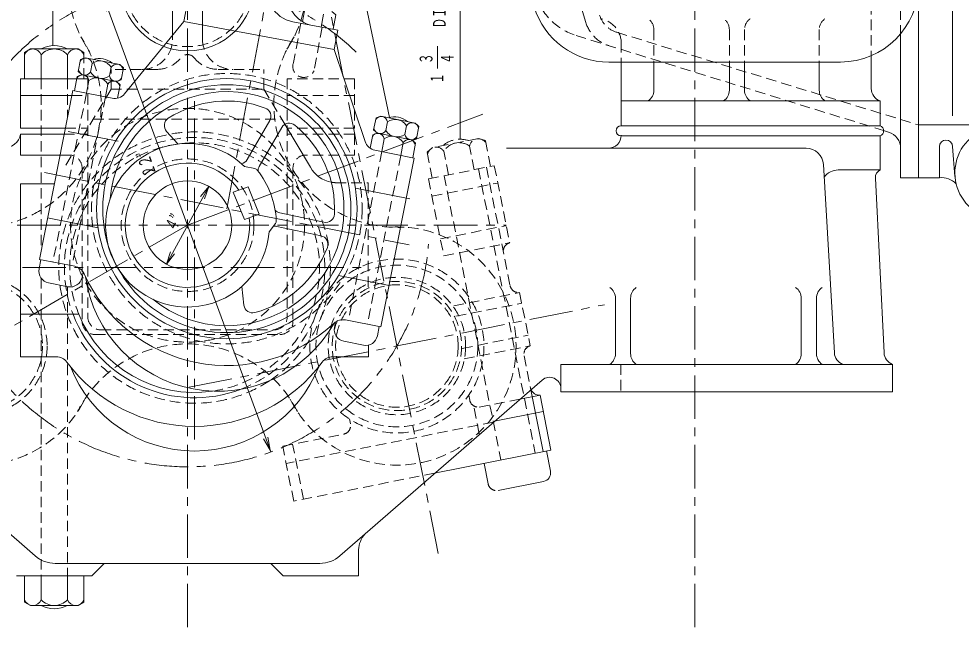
# Model space of a CAD drawing. Units: millimetres, scale not verified. Extents: x -5945 to 5945, y -4205 to 4205.
# Drawn here: x 1744 to 2829, y -507 to 194 of the extents above; entities that cross this region are included whole.
import ezdxf
from ezdxf.enums import TextEntityAlignment as Align

# ---------------------------------------------------------------- set-up
doc = ezdxf.new("R2010")
doc.units = ezdxf.units.MM
doc.header["$LTSCALE"] = 10
doc.linetypes.add('CHAIN1', pattern=[8, 5, -1, 1, -1])
doc.linetypes.add('DASHED1', pattern=[1.8, 1.2, -0.6])
for name, color, linetype, lineweight in [('0-0_0', 3, 'Continuous', 18), ('0-1_芯', 4, 'CHAIN1', 18), ('0-2_寸法', 2, 'Continuous', 18)]:
    doc.layers.add(name, color=color, linetype=linetype, lineweight=lineweight)
doc.styles.add('ＭＳ ゴシック', font='')
doc.styles.get('ＭＳ ゴシック').set_extended_font_data('MS Gothic')

msp = doc.modelspace()

# ---------------------------------------------------------------- linework, layer by layer
at = {"layer": '0-0_0'}
for p, q in [((1920.75, 1068.84), (1920.75, 170.5)), ((1955.21, 1068.84), (1955.21, 170.5)), ((2779.79, 902.92), (2779.79, 10.79)), ((2029.37, 754.43), (2170.69, 80.23)), ((2818.86, 477.74), (2818.86, 82.14)), ((1933.9, 190.83), (1938.1, 213.23)), ((2396.71, 189.53), (2388.86, 215.13)), ((2070.21, 190.73), (2072.56, 203.27)), ((2091.75, 184.43), (2094.51, 199.16)), ((1865.55, 107.47), (1933.9, 190.83)), ((1933.9, 190.83), (2106.9, 158.4)), ((2059.14, 190.54), (2111.1, 180.8)), ((2106.9, 158.4), (2111.1, 180.8)), ((2759.14, 176.76), (2759.14, 10.79)), ((1811.92, 159.2), (1757.11, 159.2)), ((1769.34, 124.92), (1769.34, 152.61)), ((1799.69, 124.92), (1799.69, 152.61)), ((1818.72, 155.28), (1811.92, 159.2)), ((1818.72, 148.39), (1818.72, 155.28)), ((2142.48, 52.61), (2106.9, 158.4)), ((1859.95, 141.13), (1820.39, 148.96)), ((1826.31, 132.51), (1828.28, 142.46)), ((1864.29, 137.33), (1859.95, 141.13)), ((2423.11, 144.13), (2689.79, 144.13)), ((2437.38, 144.13), (2437.38, 99.27)), ((2474.98, 144.13), (2474.98, 111.67)), ((2561.87, 144.13), (2561.87, 111.67)), ((2579.32, 144.13), (2579.32, 111.67)), ((2665.39, 144.13), (2665.39, 111.67)), ((2725.33, 151.44), (2725.33, 113.49)), ((1812.2, 133.31), (1816.54, 129.51)), ((1848.21, 128.17), (1850.18, 138.12)), ((1861.56, 123.53), (1864.29, 137.33)), ((1745.83, 124.92), (1745.83, 68)), ((1745.83, 124.92), (1810.54, 124.92)), ((1856.1, 121.67), (1816.54, 129.51)), ((1856.1, 121.67), (1816.54, 129.51)), ((1821.51, 108.31), (1824.43, 123.01)), ((1861.56, 123.53), (1856.1, 121.67)), ((1860.44, 117.87), (1856.1, 121.67)), ((1805.91, 111.4), (1851.17, 102.43)), ((1843.42, 103.97), (1846.33, 118.67)), ((1857.4, 102.52), (1860.44, 117.87)), ((1745.83, 105.74), (1804.79, 105.74)), ((2735.55, 99.27), (2437.38, 99.27)), ((2437.38, 70.73), (2437.38, 99.27)), ((2735.55, 99.27), (2735.55, 70.73)), ((2006.67, 31.73), (2032.63, 76.68)), ((2152.29, 65.94), (2155.02, 79.74)), ((2155.02, 79.74), (2160.49, 81.6)), ((2160.49, 81.6), (2200.04, 73.76)), ((1745.83, 68), (1797.32, 68)), ((2020.53, 23.73), (2046.48, 68.68)), ((2050.14, 72.35), (2079.53, 22.98)), ((2152.29, 65.94), (2156.63, 62.14)), ((2166.4, 65.14), (2168.37, 75.09)), ((2188.3, 60.81), (2190.27, 70.76)), ((2437.38, 70.73), (2735.55, 70.73)), ((2739.51, 65.18), (2745.05, 63.46)), ((2779.79, 71.62), (2875.59, 71.62)), ((1745.83, 60.89), (1795.91, 60.89)), ((1745.83, 60.89), (1745.83, 36.96)), ((1800.64, 64.22), (1857.95, 52.87)), ((1926.86, 49.7), (1913.81, 64.2)), ((2148.13, 44.93), (2151.17, 60.28)), ((2151.17, 60.28), (2156.63, 62.14)), ((2156.63, 62.14), (2196.19, 54.31)), ((2156.63, 62.14), (2196.19, 54.31)), ((2161.61, 40.94), (2164.52, 55.64)), ((2201.65, 56.16), (2196.19, 54.31)), ((2437.38, 59.1), (2735.55, 59.1)), ((2735.55, 59.1), (2735.55, 19.82)), ((2183.51, 36.6), (2186.42, 51.3)), ((2650.21, 44.79), (2305.12, 44.79)), ((2818.86, 46.69), (2821.71, 12.21)), ((1745.83, 36.96), (1791.17, 36.96)), ((2199.11, 33.51), (2153.85, 42.48)), ((2003.75, 23.64), (2015.34, 21.36)), ((2682.84, -190.98), (2670.18, 25.97)), ((2735.55, 19.82), (2687.33, 19.82)), ((1745.83, 3.95), (1784.52, 3.95)), ((1745.83, 3.95), (1745.83, -195.61)), ((2739.99, -190.98), (2730, 10.36)), ((1990.67, -5.97), (2003.43, -37.46)), ((2193.84, -13.67), (2131.27, -1.27)), ((2003.43, -37.46), (2020.41, -31.07)), ((2044.3, -29.67), (2095.08, -40.46)), ((1776.82, -35.48), (1834.97, -47)), ((2031.99, -51.4), (2039.2, -42.04)), ((2040.98, -45.32), (2091.75, -56.11)), ((1769.23, -83.61), (1767.11, -94.29)), ((1816.48, -104.06), (1817.71, -97.85)), ((2170.01, -113.37), (2111.86, -101.85)), ((1777.81, -110.27), (1800.49, -114.76)), ((2000.69, -114.38), (2002.96, -136.05)), ((2430.72, -128.16), (2430.72, -191.85)), ((2448.17, -128.16), (2448.17, -191.85)), ((2644.76, -128.16), (2644.76, -191.85)), ((2662.21, -128.16), (2662.21, -191.85)), ((1812.75, -146.58), (1745.83, -146.58)), ((2108.44, -155.44), (2107.2, -161.65)), ((2158.68, -160.76), (2156.57, -171.43)), ((2140.58, -182.13), (2117.9, -177.64)), ((2146.4, -182.02), (2146.4, -195.61)), ((1787.01, -195.61), (1745.83, -195.61)), ((2105.23, -195.61), (2146.4, -195.61)), ((2749.64, -235.92), (2749.64, -204.26)), ((1762.55, -425.03), (1529.67, -222.37)), ((2113.41, -425.03), (2346.3, -222.37)), ((2332.94, -231.64), (2347.51, -304.78)), ((2367.83, -235.92), (2749.64, -235.92)), ((2320.7, -244.24), (2343.88, -239.62)), ((2343.88, -239.62), (2356.5, -302.99)), ((2291.46, -269.68), (2347.64, -258.49)), ((2356.5, -302.99), (2222.52, -329.67)), ((2351.15, -304.05), (2355.82, -327.5)), ((2279.38, -318.35), (2284.05, -341.79)), ((2347.97, -339.26), (2295.82, -349.65)), ((2134.79, -447.82), (2134.79, -417.84)), ((1785.53, -433.62), (2090.43, -433.62)), ((1827.86, -447.82), (1842.06, -433.62)), ((1741.17, -447.82), (1827.86, -447.82)), ((1769.34, -447.82), (1769.34, -475.51)), ((1799.69, -447.82), (1799.69, -475.51)), ((1818.72, -447.82), (1818.72, -478.18)), ((1811.92, -482.1), (1757.11, -482.1)), ((1818.72, -478.18), (1811.92, -482.1))]:
    msp.add_line(p, q, dxfattribs=at)
at = {"layer": '0-0_0', "color": 1, "linetype": 'DASHED1'}
for p, q in [((2759.14, 258.69), (2759.14, 176.76)), ((2725.33, 211.04), (2725.33, 151.44)), ((2068.51, 188.78), (2060.06, 143.73)), ((2093.04, 184.18), (2083.64, 134.02)), ((2385.33, 174.74), (2739.51, 65.18)), ((2432.26, 178.37), (2779.79, 71.62)), ((2474.98, 181.52), (2474.98, 144.13)), ((2561.87, 181.52), (2561.87, 144.13)), ((2579.32, 181.52), (2579.32, 144.13)), ((2665.39, 181.52), (2665.39, 144.13)), ((2437.38, 167.16), (2437.38, 144.13)), ((1818.72, 124.92), (1818.72, 148.39)), ((1849.98, 112.92), (1849.98, 135.71)), ((1902.84, 135.71), (1850.44, 135.71)), ((1973.13, 135.71), (2025.99, 135.71)), ((2025.99, 112.92), (2025.99, 135.71)), ((1769.34, 124.92), (1769.34, -73.23)), ((1799.69, 124.92), (1799.69, 79.99)), ((1810.54, 124.92), (1823.2, 124.92)), ((1823.2, 124.92), (1823.2, -149.54)), ((2130.13, 124.92), (2052.76, 124.92)), ((2052.76, 124.92), (2052.76, -149.54)), ((2130.13, 124.92), (2130.13, 68)), ((1849.98, 112.92), (1796.43, 22.98)), ((1849.98, 112.92), (2025.99, 112.92)), ((2025.99, 112.92), (2050.14, 72.35)), ((1821.51, 108.31), (1782.96, -86.33)), ((1804.79, 105.74), (1823.2, 105.74)), ((1843.42, 103.97), (1804.86, -90.67)), ((2130.13, 105.74), (2052.76, 105.74)), ((1829.42, 78.39), (2046.55, 78.39)), ((1797.32, 68), (1823.2, 68)), ((2130.13, 68), (2052.76, 68)), ((1795.91, 60.89), (1823.2, 60.89)), ((2130.13, 60.89), (2052.76, 60.89)), ((2273.48, 56.09), (2219.73, 45.39)), ((2280.91, 53.57), (2273.48, 56.09)), ((2268.18, 20.09), (2262.77, 47.25)), ((2286.84, 23.8), (2280.91, 53.57)), ((1791.17, 36.96), (1801.61, 36.96)), ((2161.61, 40.94), (2123.05, -153.7)), ((2183.51, 36.6), (2144.95, -158.04)), ((2238.42, 14.16), (2233.01, 41.32)), ((1816.61, 21.96), (1816.61, -154.86)), ((2059.36, 21.96), (2059.36, -154.86)), ((2215.36, 9.56), (2291.24, 24.68)), ((2282.25, 22.89), (2309.42, -113.55)), ((2291.24, 24.68), (2308.93, -64.12)), ((2233.51, 13.18), (2298.77, -314.48)), ((2273.09, 21.06), (2338.35, -306.6)), ((2108.58, 5.08), (2146.11, 5.08)), ((2146.11, 5.08), (2146.11, -115.83)), ((2215.36, 9.56), (2233.05, -79.23)), ((2219.35, -10.46), (2295.23, 4.65)), ((2229.13, -59.57), (2305.01, -44.46)), ((2233.05, -79.23), (2308.93, -64.12)), ((1769.34, -104.77), (1769.34, -447.82)), ((1799.69, -114.61), (1799.69, -447.82)), ((2244.5, -136.74), (2320.38, -121.63)), ((2320.36, -121.53), (2332.58, -182.88)), ((2246.92, -148.86), (2322.79, -133.75)), ((1831.61, -169.86), (2044.36, -169.86)), ((1838.2, -164.54), (2037.76, -164.54)), ((2254.29, -185.87), (2330.16, -170.75)), ((2256.7, -197.99), (2332.58, -182.88)), ((2325.54, -194.44), (2332.94, -231.64)), ((2437.06, -204.26), (2437.06, -235.92)), ((2262.88, -245.55), (2261.74, -239.83)), ((2320.7, -244.24), (2268, -254.73)), ((2268, -254.73), (2274, -284.87)), ((2290.13, -270.84), (2051.55, -318.35)), ((2125.56, -272.91), (2124.42, -267.18)), ((2047.62, -298.62), (2117.7, -284.67)), ((2071.55, -359.74), (2058.95, -296.44))]:
    msp.add_line(p, q, dxfattribs=at)
at = {"layer": '0-0_0'}
for points in [[(2105.5, 181.85), (2108.63, 198.5), (2104.25, 202.26)], [(1750.32, 124.92), (1750.32, 155.28), (1757.11, 159.2)], [(1812.2, 133.31), (1814.93, 147.1), (1820.39, 148.96)], [(1807.78, 111.03), (1811.08, 127.65), (1816.54, 129.51)], [(1805.91, 111.4), (1767.36, -83.24), (1808.04, -91.3)], [(2201.65, 56.16), (2204.39, 69.96), (2200.04, 73.76)], [(2197.24, 33.88), (2200.53, 50.5), (2196.19, 54.31)], [(2759.14, 10.79), (2803.79, 10.79), (2803.79, 46.69)], [(2199.11, 33.51), (2160.55, -161.13), (2119.87, -153.07)], [(1990.67, -5.97), (2007.65, 0.42), (2020.41, -31.07)], [(2367.83, -235.92), (2367.83, -204.26), (2749.64, -204.26)], [(2134.79, -447.82), (2048.1, -447.82), (2033.91, -433.62)], [(1750.32, -447.82), (1750.32, -478.18), (1757.11, -482.1)]]:
    msp.add_lwpolyline(points, dxfattribs=at)
at = {"layer": '0-0_0', "color": 1, "linetype": 'DASHED1'}
for points in [[(2130.13, 60.89), (2130.13, 36.96), (2074.36, 36.96)], [(2219.76, 10.44), (2213.83, 40.21), (2219.73, 45.39)], [(2222.52, -329.67), (2060.24, -361.99), (2047.62, -298.62)]]:
    msp.add_lwpolyline(points, dxfattribs=at)
at = {"layer": '0-0_0'}
for centre, radius in [((1937.98, 234.43), 77.36), ((1983.23, -24.87), 149.9), ((1983.23, -24.87), 142.88), ((1937.98, -43.94), 51)]:
    msp.add_circle(centre, radius, dxfattribs=at)
at = {"layer": '0-0_0', "color": 1, "linetype": 'DASHED1'}
for centre, radius in [((1937.98, 234.43), 72.56), ((1983.23, -24.87), 155.8), ((1937.98, -43.94), 134.71), ((1937.98, -43.94), 76.39), ((2179.06, -183.13), 100.25), ((2179.06, -183.13), 93.22), ((1696.9, -183.13), 79.41), ((2179.06, -183.13), 79.16), ((1696.9, -183.13), 74.03), ((2179.06, -183.13), 74.47), ((2179.06, -183.13), 70.55)]:
    msp.add_circle(centre, radius, dxfattribs=at)
for centre, radius, start, end in [((1937.98, 234.43), 137.2, 326.55769, 213.44231), ((2406.01, 241.62), 70, 197.05399, 252.81049), ((2441.07, 207.05), 30, 197.05399, 252.92368), ((2434.95, 201.26), 40, 197.05399, 252.81049), ((2407.95, 165.27), 29.49, 3.66188, 78.18079), ((2459.98, 181.52), 15, 0, 55.77122), ((2546.87, 181.52), 15, 0, 55.77122), ((2594.32, 181.52), 15, 124.22878, 180), ((2680.39, 181.52), 15, 124.22878, 180), ((1696.9, 95.24), 141.66, 266.66616, 33.33384), ((1885.75, 170.71), 35, 270, 359.6608), ((1990.21, 170.71), 35, 180.3392, 270), ((2179.06, 95.24), 141.66, 146.66616, 273.33384), ((1937.98, 142.85), 9.85, 38.40822, 141.59178), ((1902.84, 170.71), 35, 270, 321.59178), ((1973.13, 170.71), 35, 218.40822, 270), ((2071.95, 139.12), 12.75, 158.83227, 336.39951), ((1946.12, -92.8), 156.36, 303.61323, 200.11507), ((1946.12, -92.8), 149.95, 290.99613, 201.01591), ((2252.04, 23.48), 31.67, 72.63548, 129.89229), ((2272.8, 45.6), 10.16, 31.88363, 170.64414), ((1946.12, -92.8), 143.8, 278.27407, 201.96034), ((2224.38, 35.95), 10.16, 31.88363, 170.64414), ((2250.66, 30.36), 20.78, 54.35276, 148.175), ((1801.61, 21.96), 15, 360, 90), ((2074.36, 21.96), 15, 90, 180), ((2109.8, 39.57), 34.51, 259.47854, 267.97811), ((1696.9, -183.13), 137.2, 86.55769, 333.44231), ((2179.06, -183.13), 137.2, 206.55769, 93.44231), ((2311.69, -73.73), 10, 106.05227, 191.26388), ((2319.23, -111.6), 10, 191.26388, 276.4755), ((1946.12, -92.8), 156.28, 200.12595, 303.45518), ((1838.2, -149.54), 15, 180, 270), ((2037.76, -149.54), 15, 270, 360), ((1831.61, -154.86), 15, 180, 270), ((2044.36, -154.86), 15, 270, 0), ((1937.98, -322.32), 141.66, 26.66616, 153.33384), ((2335.34, -192.49), 10, 106.05227, 191.26388), ((2342.75, -229.68), 10, 191.26388, 200.55697), ((2272.69, -243.6), 10, 191.26388, 281.26388), ((2115.75, -274.86), 10, 281.26388, 11.26388), ((2293.86, -339.84), 10, 191.26388, 281.26388)]:
    msp.add_arc(centre, radius, start, end, dxfattribs=at)
at = {"layer": '0-0_0'}
for centre, radius, start, end in [((2689.79, 234.13), 90, 270, 360), ((2088.33, 220.68), 35, 169.72003, 259.38083), ((2065.59, 224.94), 35, 207.78905, 259.38083), ((2423.11, 234.13), 90, 197.05399, 270), ((1784.52, 131.4), 31.67, 61.3716, 118.6284), ((1759.83, 149.03), 10.16, 20.61975, 159.38025), ((1784.52, 138.42), 20.78, 43.08888, 136.91112), ((1809.2, 149.03), 10.16, 20.61975, 159.38025), ((1820.9, 141.24), 7.48, 9.41505, 148.17556), ((1837.2, 130.05), 15.29, 31.88418, 125.70642), ((1836.2, 124.98), 23.3, 50.1669, 107.42371), ((1856.54, 134.18), 7.48, 9.41505, 148.17556), ((1819.96, 136.46), 7.48, 189.41505, 328.17556), ((1839.29, 140.59), 15.29, 211.88418, 305.70642), ((1817.05, 121.79), 7.48, 9.41505, 148.17556), ((1833.35, 110.6), 15.29, 31.88418, 125.70642), ((1852.68, 114.73), 7.48, 9.41505, 148.17556), ((1855.59, 129.4), 7.48, 189.41505, 328.17556), ((1983.23, -24.87), 134.88, 230.73421, 174.98756), ((2459.98, 111.67), 15, 304.22878, 0), ((2546.87, 111.67), 15, 304.22878, 0), ((2594.32, 111.67), 15, 180, 235.77122), ((2680.39, 111.67), 15, 180, 235.77122), ((2740.33, 113.49), 15, 180, 251.43001), ((1854.09, 117.15), 15, 258.7953, 319.81346), ((1983.23, -24.87), 124.07, 69.07909, 122.92091), ((2023.97, 81.68), 10, 330, 69.07909), ((1921.24, 70.89), 10, 122.92091, 222), ((2160.99, 73.87), 7.48, 9.41505, 148.17556), ((2177.29, 62.68), 15.29, 31.88418, 125.70642), ((2176.29, 57.61), 23.3, 50.1669, 107.42371), ((2055.14, 63.68), 10, 50.92091, 150), ((1983.23, -24.87), 124.07, 357.07909, 50.92091), ((2160.05, 69.09), 7.48, 189.41505, 328.17556), ((2179.38, 73.22), 15.29, 211.88418, 305.70642), ((2196.63, 66.81), 7.48, 9.41505, 148.17556), ((2437.38, 64.91), 5.81, 90, 270), ((2733.27, 64.91), 6.24, 291.45156, 68.54844), ((2875.14, 16.32), 53.59, 100.91795, 242.57114), ((1726.22, 64.79), 20, 270, 348.74019), ((2157.14, 54.42), 7.48, 9.41505, 148.17556), ((2173.44, 43.23), 15.29, 31.88418, 125.70642), ((2192.77, 47.36), 7.48, 9.41505, 148.17556), ((2195.68, 62.03), 7.48, 189.41505, 328.17556), ((2422.38, 59.79), 15, 270, 0), ((2739.14, 44.36), 20, 360, 72.81049), ((1937.98, -43.94), 94.3, 45.78307, 355.46505), ((2156.76, 57.19), 15, 197.77714, 258.7953), ((2650.21, 24.79), 20, 3.373, 90), ((2811.33, 46.69), 7.54, 0, 180), ((1937.98, -43.94), 71.62, 34.34042, 6.9077), ((1998.01, 36.73), 10, 282.35131, 330), ((2029.19, 18.73), 10, 150, 181.90561), ((2109.8, 39.57), 34.51, 208.72473, 259.47854), ((2014.37, 16.45), 5, 38.33147, 78.85707), ((1937.98, -43.94), 102.38, 2.91665, 38.33147), ((2687.33, -0.18), 20, 90, 144.56015), ((2739.99, 10.86), 10, 116.32713, 182.86887), ((2806.14, -12.5), 23.41, 43.71581, 95.77579), ((2046.38, -19.89), 10, 221.2444, 258), ((2097.16, -30.68), 10, 258, 357.07909), ((2035.24, -38.99), 5, 322.39105, 2.91665), ((2038.9, -55.1), 10, 78, 103.02608), ((2089.67, -65.89), 10, 338.92091, 78), ((1983.23, -24.87), 124.07, 285.07909, 338.92091), ((1780.46, -96.93), 13.6, 168.7953, 258.7953), ((1805.13, -106.01), 15, 24.4949, 78.7953), ((1803.13, -101.42), 13.6, 258.7953, 348.7953), ((1983.23, -24.87), 180.72, 204.4949, 313.09571), ((1972.66, -81.41), 153.81, 188.19026, 330.63338), ((2415.72, -128.16), 15, 0, 55.77122), ((2463.17, -128.16), 15, 124.22878, 180), ((2629.76, -128.16), 15, 0, 55.77122), ((2677.21, -128.16), 15, 124.22878, 180), ((2012.91, -135.01), 10, 186, 285.07909), ((1946.12, -92.8), 149.93, 201.0189, 290.95539), ((1946.12, -92.8), 143.8, 201.96034, 278.27407), ((2116.95, -167.78), 15, 78.7953, 133.09571), ((2120.55, -164.3), 13.6, 168.7953, 258.7953), ((2143.23, -168.79), 13.6, 258.7953, 348.7953), ((2415.72, -191.85), 15, 304.22878, 0), ((2463.17, -191.85), 15, 180, 235.77122), ((2629.76, -191.85), 15, 304.22878, 0), ((2677.21, -191.85), 15, 180, 235.77122), ((2697.82, -190.24), 15, 182.85396, 249.18101), ((2754.97, -190.24), 15, 182.85396, 249.18101), ((1787.01, -210.61), 15, 36.51658, 90), ((1946.12, -92.8), 182.98, 216.51658, 323.48342), ((2105.23, -210.61), 15, 90, 143.48342), ((1946.09, -150.32), 153.81, 201.58368, 338.36967), ((2354.83, -232.18), 13, 0, 131.02904), ((2342.75, -229.68), 10, 200.55697, 276.4755), ((2346.02, -329.45), 10, 281.26388, 11.26388), ((2164.52, -419.69), 29.78, 138.61591, 176.4365), ((1785.53, -398.62), 35, 228.97096, 270), ((2090.43, -398.62), 35, 270, 311.02904), ((2090.43, -398.62), 35, 270, 311.02904), ((1759.83, -471.93), 10.16, 200.61975, 339.38025), ((1784.52, -461.32), 20.78, 223.08888, 316.91112), ((1809.2, -471.93), 10.16, 200.61975, 339.38025), ((1784.52, -454.3), 31.67, 241.3716, 298.6284)]:
    msp.add_arc(centre, radius, start, end, dxfattribs=at)
at = {"layer": '0-1_芯'}
for p, q in [((1937.98, -507.15), (1937.98, 3085.49)), ((2521.98, -507.15), (2521.98, 3085.49)), ((1983.23, -24.87), (2257.1, 1435.83)), ((2226.67, -422.19), (1977.71, 827.88)), ((1946.12, -290.94), (1946.12, 105.34)), ((1937.98, -43.94), (2278.19, 84.09)), ((1773.19, 16.74), (2193.28, -66.47)), ((-3458.24, -43.94), (2304.91, -43.94)), ((1937.98, -43.94), (1530.18, -279.39)), ((1747.98, -92.8), (2144.26, -92.8)), ((1940, -230.74), (2418.12, -135.52))]:
    msp.add_line(p, q, dxfattribs=at)
msp.add_arc((1937.98, -43.94), 278.38, 45.78307, 355.46505, dxfattribs=at)
at = {"layer": '0-2_寸法'}
for p, q in [((1782.83, 469.25), (1782.83, 163.03)), ((2252.04, 55.15), (2252.04, 325.37)), ((2225.89, 136.68), (2225.89, 162.33)), ((1913.61, -88.74), (1962.36, 0.85)), ((1962.36, 0.85), (1953.01, -10.88)), ((1962.36, 0.85), (1957.59, -13.37)), ((1913.61, -88.74), (1918.38, -74.52)), ((1913.61, -88.74), (1922.95, -77.01)), ((2033.11, -303.05), (2025.57, -290.08)), ((2033.11, -303.05), (2030.46, -288.28))]:
    msp.add_line(p, q, dxfattribs=at)
msp.add_lwpolyline([(2033.92, -305.26), (1842.04, 217.38), (1844.69, 202.61)], dxfattribs=at)

# ---------------------------------------------------------------- texts
at = {"layer": '0-2_寸法', "style": 'ＭＳ ゴシック', "width": 0.6}
for s, rotation, p in [('ＤＩＡ\u3000ＢＯＬＴＳ．', 90, (2239.69, 183.06)), ('３', 90, (2224.39, 141.99)), ('４', 90, (2248.79, 142.16)), ('１', 90, (2237.06, 119.33)), ('２２”', 110.16, (1906.37, 17.06)), ('４”', 61.448, (1927.6, -53.96))]:
    msp.add_text(s, height=14.66, rotation=rotation, dxfattribs=at).set_placement(p, align=Align.BOTTOM_LEFT)

doc.saveas('drawing.dxf')
